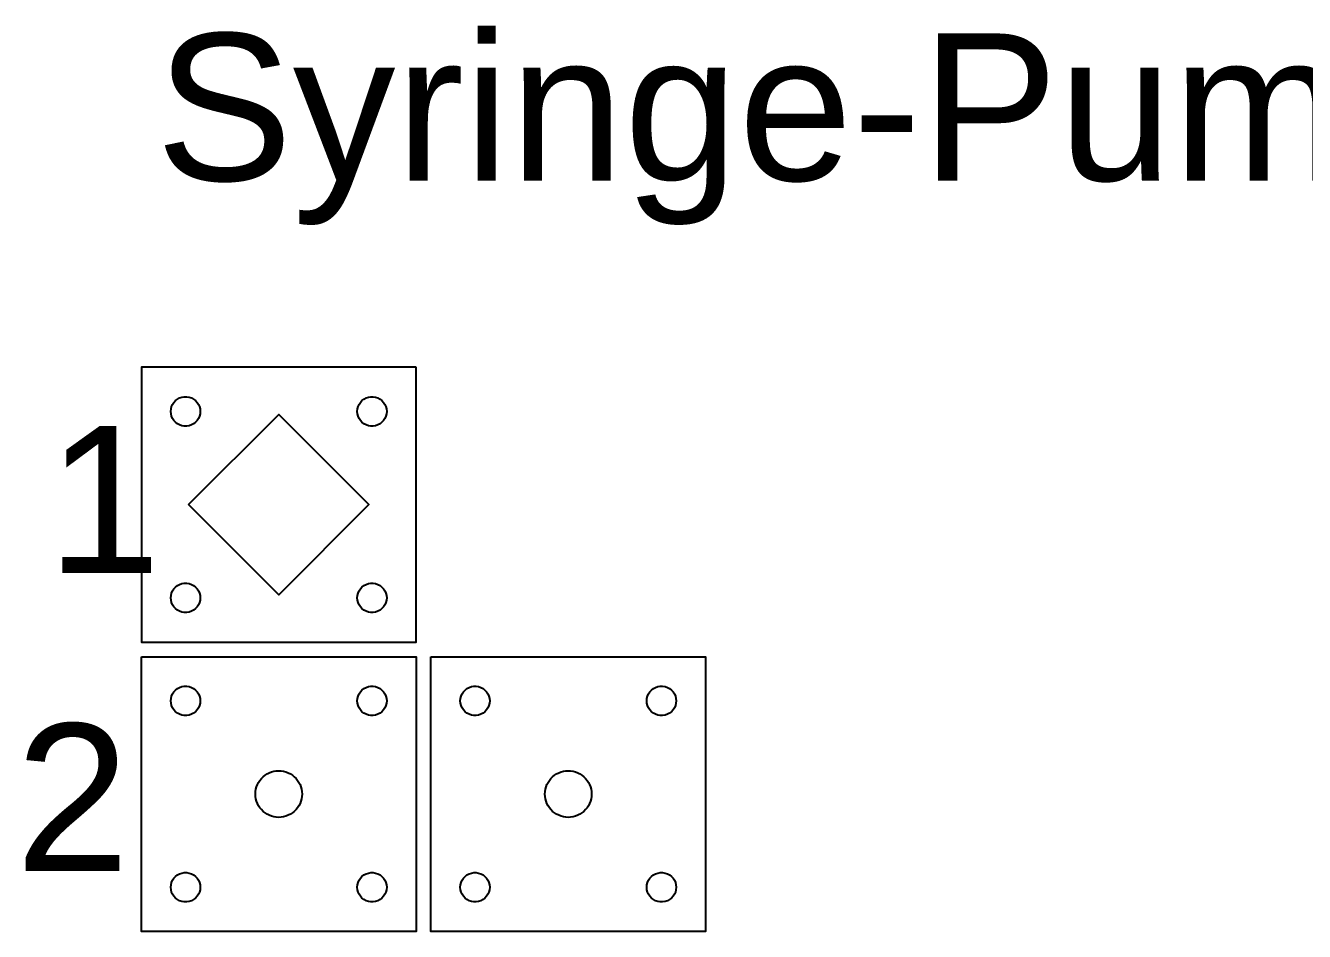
# Model space of a CAD drawing. Header units: millimetres. Extents: x 1223 to 1955, y -162 to 202.
# Drawn here: x 1223.4 to 1484.1, y 16.9 to 201.6 of the extents above; entities that cross this region are included whole.
import ezdxf

# ---------------------------------------------------------------- set-up
doc = ezdxf.new("R2010")
doc.units = ezdxf.units.MM
doc.styles.get("Standard").update_dxf_attribs({"font": 'arial.ttf'})

msp = doc.modelspace()

# ---------------------------------------------------------------- linework, layer by layer
at = {"linetype": 'ByBlock'}
for points in [[(1303.02, 131.91), (1247.02, 131.91), (1247.02, 75.91), (1303.02, 75.91), (1303.02, 131.91)], [(1247.02, 72.91), (1303.02, 72.91), (1303.02, 16.91), (1247.02, 16.91), (1247.02, 72.91)], [(1306.02, 72.91), (1362.02, 72.91), (1362.02, 16.91), (1306.02, 16.91), (1306.02, 72.91)]]:
    msp.add_lwpolyline(points, dxfattribs=at)
at = {"color": 7}
for points in [[(1253.02, 122.91), (1253.06, 123.41), (1253.18, 123.89), (1253.38, 124.34), (1253.65, 124.76), (1253.98, 125.12), (1254.37, 125.43), (1254.81, 125.66), (1255.28, 125.82), (1255.77, 125.9), (1256.26, 125.9), (1256.75, 125.82), (1257.22, 125.66), (1257.66, 125.43), (1258.05, 125.12), (1258.38, 124.76), (1258.65, 124.34), (1258.85, 123.89), (1258.97, 123.41), (1259.02, 122.91), (1258.97, 122.42), (1258.85, 121.94), (1258.65, 121.49), (1258.38, 121.07), (1258.05, 120.71), (1257.66, 120.4), (1257.22, 120.17), (1256.75, 120.01), (1256.26, 119.92), (1255.77, 119.92), (1255.28, 120.01), (1254.81, 120.17), (1254.37, 120.4), (1253.98, 120.71), (1253.65, 121.07), (1253.38, 121.49), (1253.18, 121.94), (1253.06, 122.42), (1253.02, 122.91)], [(1291.02, 122.91), (1291.06, 123.41), (1291.18, 123.89), (1291.38, 124.34), (1291.65, 124.76), (1291.98, 125.12), (1292.37, 125.43), (1292.81, 125.66), (1293.28, 125.82), (1293.77, 125.9), (1294.26, 125.9), (1294.75, 125.82), (1295.22, 125.66), (1295.66, 125.43), (1296.05, 125.12), (1296.38, 124.76), (1296.65, 124.34), (1296.85, 123.89), (1296.97, 123.41), (1297.02, 122.91), (1296.97, 122.42), (1296.85, 121.94), (1296.65, 121.49), (1296.38, 121.07), (1296.05, 120.71), (1295.66, 120.4), (1295.22, 120.17), (1294.75, 120.01), (1294.26, 119.92), (1293.77, 119.92), (1293.28, 120.01), (1292.81, 120.17), (1292.37, 120.4), (1291.98, 120.71), (1291.65, 121.07), (1291.38, 121.49), (1291.18, 121.94), (1291.06, 122.42), (1291.02, 122.91)], [(1256.63, 103.91), (1275.02, 122.3), (1293.4, 103.91), (1275.02, 85.53), (1256.63, 103.91)], [(1253.02, 84.91), (1253.06, 85.41), (1253.18, 85.89), (1253.38, 86.34), (1253.65, 86.76), (1253.98, 87.12), (1254.37, 87.43), (1254.81, 87.66), (1255.28, 87.82), (1255.77, 87.9), (1256.26, 87.9), (1256.75, 87.82), (1257.22, 87.66), (1257.66, 87.43), (1258.05, 87.12), (1258.38, 86.76), (1258.65, 86.34), (1258.85, 85.89), (1258.97, 85.41), (1259.02, 84.91), (1258.97, 84.42), (1258.85, 83.94), (1258.65, 83.49), (1258.38, 83.07), (1258.05, 82.71), (1257.66, 82.4), (1257.22, 82.17), (1256.75, 82.01), (1256.26, 81.92), (1255.77, 81.92), (1255.28, 82.01), (1254.81, 82.17), (1254.37, 82.4), (1253.98, 82.71), (1253.65, 83.07), (1253.38, 83.49), (1253.18, 83.94), (1253.06, 84.42), (1253.02, 84.91)], [(1291.02, 84.91), (1291.06, 85.41), (1291.18, 85.89), (1291.38, 86.34), (1291.65, 86.76), (1291.98, 87.12), (1292.37, 87.43), (1292.81, 87.66), (1293.28, 87.82), (1293.77, 87.9), (1294.26, 87.9), (1294.75, 87.82), (1295.22, 87.66), (1295.66, 87.43), (1296.05, 87.12), (1296.38, 86.76), (1296.65, 86.34), (1296.85, 85.89), (1296.97, 85.41), (1297.02, 84.91), (1296.97, 84.42), (1296.85, 83.94), (1296.65, 83.49), (1296.38, 83.07), (1296.05, 82.71), (1295.66, 82.4), (1295.22, 82.17), (1294.75, 82.01), (1294.26, 81.92), (1293.77, 81.92), (1293.28, 82.01), (1292.81, 82.17), (1292.37, 82.4), (1291.98, 82.71), (1291.65, 83.07), (1291.38, 83.49), (1291.18, 83.94), (1291.06, 84.42), (1291.02, 84.91)], [(1253.02, 63.91), (1253.06, 64.41), (1253.18, 64.89), (1253.38, 65.34), (1253.65, 65.76), (1253.98, 66.12), (1254.37, 66.43), (1254.81, 66.66), (1255.28, 66.82), (1255.77, 66.9), (1256.26, 66.9), (1256.75, 66.82), (1257.22, 66.66), (1257.66, 66.43), (1258.05, 66.12), (1258.38, 65.76), (1258.65, 65.34), (1258.85, 64.89), (1258.97, 64.41), (1259.02, 63.91), (1258.97, 63.42), (1258.85, 62.94), (1258.65, 62.49), (1258.38, 62.07), (1258.05, 61.71), (1257.66, 61.4), (1257.22, 61.17), (1256.75, 61.01), (1256.26, 60.92), (1255.77, 60.92), (1255.28, 61.01), (1254.81, 61.17), (1254.37, 61.4), (1253.98, 61.71), (1253.65, 62.07), (1253.38, 62.49), (1253.18, 62.94), (1253.06, 63.42), (1253.02, 63.91)], [(1291.02, 63.91), (1291.06, 64.41), (1291.18, 64.89), (1291.38, 65.34), (1291.65, 65.76), (1291.98, 66.12), (1292.37, 66.43), (1292.81, 66.66), (1293.28, 66.82), (1293.77, 66.9), (1294.26, 66.9), (1294.75, 66.82), (1295.22, 66.66), (1295.66, 66.43), (1296.05, 66.12), (1296.38, 65.76), (1296.65, 65.34), (1296.85, 64.89), (1296.97, 64.41), (1297.02, 63.91), (1296.97, 63.42), (1296.85, 62.94), (1296.65, 62.49), (1296.38, 62.07), (1296.05, 61.71), (1295.66, 61.4), (1295.22, 61.17), (1294.75, 61.01), (1294.26, 60.92), (1293.77, 60.92), (1293.28, 61.01), (1292.81, 61.17), (1292.37, 61.4), (1291.98, 61.71), (1291.65, 62.07), (1291.38, 62.49), (1291.18, 62.94), (1291.06, 63.42), (1291.02, 63.91)], [(1312.02, 63.91), (1312.06, 64.41), (1312.18, 64.89), (1312.38, 65.34), (1312.65, 65.76), (1312.98, 66.12), (1313.37, 66.43), (1313.81, 66.66), (1314.28, 66.82), (1314.77, 66.9), (1315.26, 66.9), (1315.75, 66.82), (1316.22, 66.66), (1316.66, 66.43), (1317.05, 66.12), (1317.38, 65.76), (1317.65, 65.34), (1317.85, 64.89), (1317.97, 64.41), (1318.02, 63.91), (1317.97, 63.42), (1317.85, 62.94), (1317.65, 62.49), (1317.38, 62.07), (1317.05, 61.71), (1316.66, 61.4), (1316.22, 61.17), (1315.75, 61.01), (1315.26, 60.92), (1314.77, 60.92), (1314.28, 61.01), (1313.81, 61.17), (1313.37, 61.4), (1312.98, 61.71), (1312.65, 62.07), (1312.38, 62.49), (1312.18, 62.94), (1312.06, 63.42), (1312.02, 63.91)], [(1350.02, 63.91), (1350.06, 64.41), (1350.18, 64.89), (1350.38, 65.34), (1350.65, 65.76), (1350.98, 66.12), (1351.37, 66.43), (1351.81, 66.66), (1352.28, 66.82), (1352.77, 66.9), (1353.26, 66.9), (1353.75, 66.82), (1354.22, 66.66), (1354.66, 66.43), (1355.05, 66.12), (1355.38, 65.76), (1355.65, 65.34), (1355.85, 64.89), (1355.97, 64.41), (1356.02, 63.91), (1355.97, 63.42), (1355.85, 62.94), (1355.65, 62.49), (1355.38, 62.07), (1355.05, 61.71), (1354.66, 61.4), (1354.22, 61.17), (1353.75, 61.01), (1353.26, 60.92), (1352.77, 60.92), (1352.28, 61.01), (1351.81, 61.17), (1351.37, 61.4), (1350.98, 61.71), (1350.65, 62.07), (1350.38, 62.49), (1350.18, 62.94), (1350.06, 63.42), (1350.02, 63.91)], [(1270.27, 44.91), (1270.29, 45.41), (1270.37, 45.9), (1270.5, 46.38), (1270.68, 46.85), (1270.9, 47.29), (1271.17, 47.71), (1271.49, 48.09), (1271.84, 48.44), (1272.22, 48.76), (1272.64, 49.03), (1273.08, 49.25), (1273.55, 49.43), (1274.03, 49.56), (1274.52, 49.64), (1275.02, 49.66), (1275.51, 49.64), (1276, 49.56), (1276.48, 49.43), (1276.95, 49.25), (1277.39, 49.03), (1277.81, 48.76), (1278.19, 48.44), (1278.55, 48.09), (1278.86, 47.71), (1279.13, 47.29), (1279.35, 46.85), (1279.53, 46.38), (1279.66, 45.9), (1279.74, 45.41), (1279.77, 44.91), (1279.74, 44.42), (1279.66, 43.93), (1279.53, 43.45), (1279.35, 42.98), (1279.13, 42.54), (1278.86, 42.12), (1278.55, 41.74), (1278.19, 41.38), (1277.81, 41.07), (1277.39, 40.8), (1276.95, 40.58), (1276.48, 40.4), (1276, 40.27), (1275.51, 40.19), (1275.02, 40.16), (1274.52, 40.19), (1274.03, 40.27), (1273.55, 40.4), (1273.08, 40.58), (1272.64, 40.8), (1272.22, 41.07), (1271.84, 41.38), (1271.49, 41.74), (1271.17, 42.12), (1270.9, 42.54), (1270.68, 42.98), (1270.5, 43.45), (1270.37, 43.93), (1270.29, 44.42), (1270.27, 44.91)], [(1329.27, 44.91), (1329.29, 45.41), (1329.37, 45.9), (1329.5, 46.38), (1329.68, 46.85), (1329.9, 47.29), (1330.17, 47.71), (1330.49, 48.09), (1330.84, 48.44), (1331.22, 48.76), (1331.64, 49.03), (1332.08, 49.25), (1332.55, 49.43), (1333.03, 49.56), (1333.52, 49.64), (1334.02, 49.66), (1334.51, 49.64), (1335, 49.56), (1335.48, 49.43), (1335.95, 49.25), (1336.39, 49.03), (1336.81, 48.76), (1337.19, 48.44), (1337.55, 48.09), (1337.86, 47.71), (1338.13, 47.29), (1338.35, 46.85), (1338.53, 46.38), (1338.66, 45.9), (1338.74, 45.41), (1338.77, 44.91), (1338.74, 44.42), (1338.66, 43.93), (1338.53, 43.45), (1338.35, 42.98), (1338.13, 42.54), (1337.86, 42.12), (1337.55, 41.74), (1337.19, 41.38), (1336.81, 41.07), (1336.39, 40.8), (1335.95, 40.58), (1335.48, 40.4), (1335, 40.27), (1334.51, 40.19), (1334.02, 40.16), (1333.52, 40.19), (1333.03, 40.27), (1332.55, 40.4), (1332.08, 40.58), (1331.64, 40.8), (1331.22, 41.07), (1330.84, 41.38), (1330.49, 41.74), (1330.17, 42.12), (1329.9, 42.54), (1329.68, 42.98), (1329.5, 43.45), (1329.37, 43.93), (1329.29, 44.42), (1329.27, 44.91)], [(1253.02, 25.91), (1253.06, 26.41), (1253.18, 26.89), (1253.38, 27.34), (1253.65, 27.76), (1253.98, 28.12), (1254.37, 28.43), (1254.81, 28.66), (1255.28, 28.82), (1255.77, 28.9), (1256.26, 28.9), (1256.75, 28.82), (1257.22, 28.66), (1257.66, 28.43), (1258.05, 28.12), (1258.38, 27.76), (1258.65, 27.34), (1258.85, 26.89), (1258.97, 26.41), (1259.02, 25.91), (1258.97, 25.42), (1258.85, 24.94), (1258.65, 24.49), (1258.38, 24.07), (1258.05, 23.71), (1257.66, 23.4), (1257.22, 23.17), (1256.75, 23.01), (1256.26, 22.92), (1255.77, 22.92), (1255.28, 23.01), (1254.81, 23.17), (1254.37, 23.4), (1253.98, 23.71), (1253.65, 24.07), (1253.38, 24.49), (1253.18, 24.94), (1253.06, 25.42), (1253.02, 25.91)], [(1291.02, 25.91), (1291.06, 26.41), (1291.18, 26.89), (1291.38, 27.34), (1291.65, 27.76), (1291.98, 28.12), (1292.37, 28.43), (1292.81, 28.66), (1293.28, 28.82), (1293.77, 28.9), (1294.26, 28.9), (1294.75, 28.82), (1295.22, 28.66), (1295.66, 28.43), (1296.05, 28.12), (1296.38, 27.76), (1296.65, 27.34), (1296.85, 26.89), (1296.97, 26.41), (1297.02, 25.91), (1296.97, 25.42), (1296.85, 24.94), (1296.65, 24.49), (1296.38, 24.07), (1296.05, 23.71), (1295.66, 23.4), (1295.22, 23.17), (1294.75, 23.01), (1294.26, 22.92), (1293.77, 22.92), (1293.28, 23.01), (1292.81, 23.17), (1292.37, 23.4), (1291.98, 23.71), (1291.65, 24.07), (1291.38, 24.49), (1291.18, 24.94), (1291.06, 25.42), (1291.02, 25.91)], [(1312.02, 25.91), (1312.06, 26.41), (1312.18, 26.89), (1312.38, 27.34), (1312.65, 27.76), (1312.98, 28.12), (1313.37, 28.43), (1313.81, 28.66), (1314.28, 28.82), (1314.77, 28.9), (1315.26, 28.9), (1315.75, 28.82), (1316.22, 28.66), (1316.66, 28.43), (1317.05, 28.12), (1317.38, 27.76), (1317.65, 27.34), (1317.85, 26.89), (1317.97, 26.41), (1318.02, 25.91), (1317.97, 25.42), (1317.85, 24.94), (1317.65, 24.49), (1317.38, 24.07), (1317.05, 23.71), (1316.66, 23.4), (1316.22, 23.17), (1315.75, 23.01), (1315.26, 22.92), (1314.77, 22.92), (1314.28, 23.01), (1313.81, 23.17), (1313.37, 23.4), (1312.98, 23.71), (1312.65, 24.07), (1312.38, 24.49), (1312.18, 24.94), (1312.06, 25.42), (1312.02, 25.91)], [(1350.02, 25.91), (1350.06, 26.41), (1350.18, 26.89), (1350.38, 27.34), (1350.65, 27.76), (1350.98, 28.12), (1351.37, 28.43), (1351.81, 28.66), (1352.28, 28.82), (1352.77, 28.9), (1353.26, 28.9), (1353.75, 28.82), (1354.22, 28.66), (1354.66, 28.43), (1355.05, 28.12), (1355.38, 27.76), (1355.65, 27.34), (1355.85, 26.89), (1355.97, 26.41), (1356.02, 25.91), (1355.97, 25.42), (1355.85, 24.94), (1355.65, 24.49), (1355.38, 24.07), (1355.05, 23.71), (1354.66, 23.4), (1354.22, 23.17), (1353.75, 23.01), (1353.26, 22.92), (1352.77, 22.92), (1352.28, 23.01), (1351.81, 23.17), (1351.37, 23.4), (1350.98, 23.71), (1350.65, 24.07), (1350.38, 24.49), (1350.18, 24.94), (1350.06, 25.42), (1350.02, 25.91)]]:
    msp.add_lwpolyline(points, dxfattribs=at)

# ---------------------------------------------------------------- texts
at = {"char_height": 30, "attachment_point": 1}
for s, insert, width in [('{\\fArial|b0|i0|c0|p34;Syringe-Pump-parts}', (1249.91, 199.97), 1286.8929), ('{\\fArial|b0|i0|c0|p34;1}', (1227.7, 119.97), 21.4924), ('{\\fArial|b0|i0|c0|p34;2}', (1221.31, 59.25), 21.4924)]:
    msp.add_mtext(s, dxfattribs=dict(at, insert=insert, width=width))

doc.saveas('drawing.dxf')
